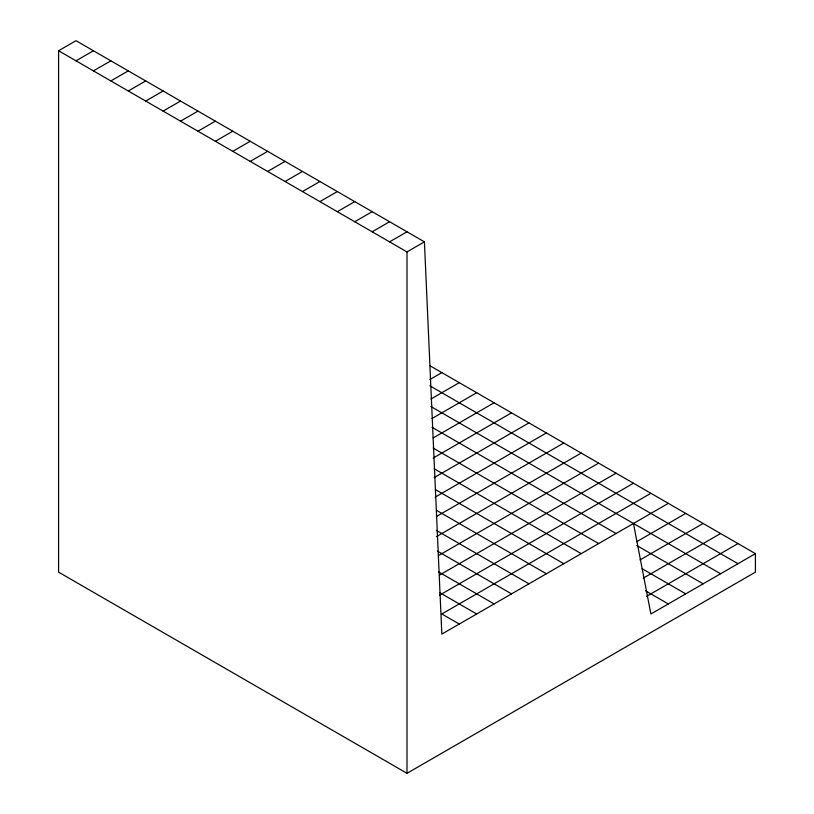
<?xml version="1.0" encoding="UTF-8"?>
<svg xmlns="http://www.w3.org/2000/svg" width="814" height="814" viewBox="0 0 814 814"><rect width="100%" height="100%" fill="white"/><g stroke="black" fill="none" stroke-linecap="round" stroke-linejoin="round"><path stroke-width="1.22" d="M429.863 365.69L755.412 553.642L755.412 572.15L407 773.3L58.588 572.15L58.588 50.753L76.017 40.7L424.42 241.85L441.839 634.106L668.304 503.357M76.017 60.816L93.437 50.753M93.437 70.869L110.857 60.816M110.857 80.932L128.276 70.869M128.276 90.985L145.696 80.932M145.696 101.048L163.115 90.985M163.115 111.101L180.535 101.048M180.535 121.164L197.955 111.101M197.955 131.217L215.374 121.164M215.374 141.28L232.794 131.217M232.794 151.333L250.213 141.28M250.213 161.386L267.633 151.333M267.633 171.449L285.053 161.386M285.053 181.502L302.482 171.449M302.482 191.565L319.902 181.502M319.902 201.618L337.322 191.565M337.322 211.681L354.741 201.618M354.741 221.734L372.161 211.681M372.161 231.797L389.58 221.734M389.58 241.85L407 231.797M58.588 50.753L407 251.913L424.42 241.85M429.863 379.517L441.839 372.608M430.952 399.013L459.259 382.661M432.041 418.498L476.678 392.724M433.129 437.983L494.098 402.777M433.129 458.099L511.518 412.84M434.218 477.584L528.947 422.893M435.307 497.069L546.367 432.956M436.396 516.554L563.787 443.009M436.396 536.67L581.206 453.062M438.573 555.524L598.626 463.125M439.662 575.01L616.045 473.178M439.662 595.126L633.465 483.241M650.885 493.294L441.839 613.99L459.259 624.043M636.731 541.697L685.724 513.41M639.997 559.93L703.143 523.473M643.264 578.154L720.563 533.526M646.53 596.387L737.983 543.589M755.412 553.642L650.885 613.99L633.465 523.473M429.863 385.805L737.983 563.705M430.952 406.552L720.563 573.758M432.041 427.289L616.045 533.526M636.731 545.472L703.143 583.811M433.129 448.036L598.626 543.579M642.175 568.732L685.724 593.874M434.218 468.783L581.206 553.642M645.441 590.73L668.304 603.927M435.307 489.519L563.787 563.695M436.396 510.266L546.367 573.758M436.396 530.382L528.947 583.811M437.484 551.129L511.518 593.874M438.573 571.866L494.098 603.927M439.662 592.612L476.678 613.99M407 251.913L407 773.3"/></g></svg>
